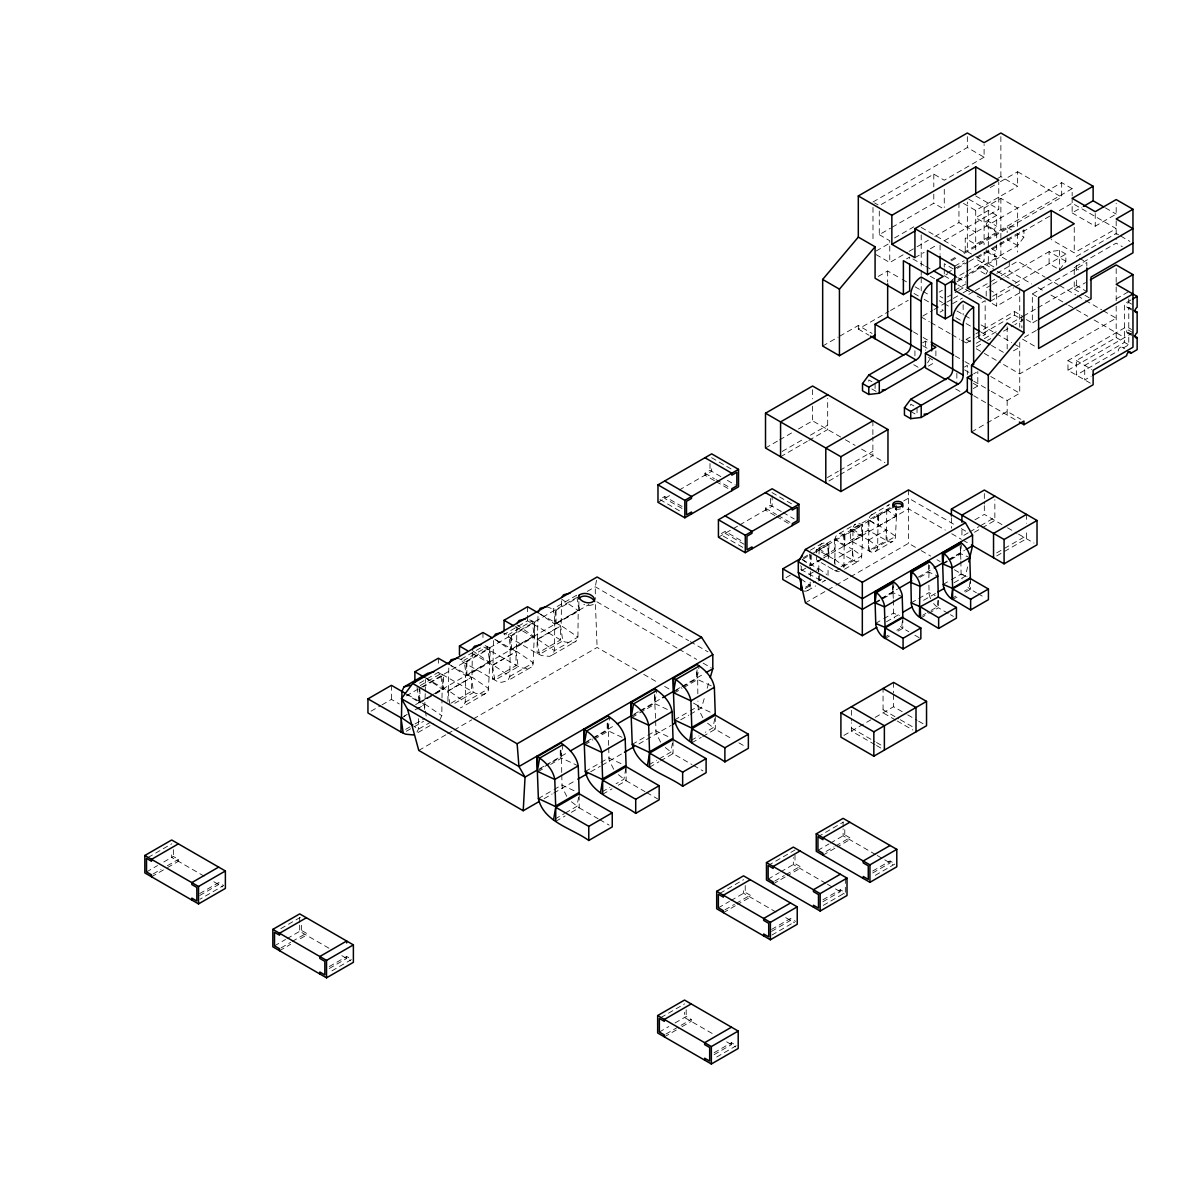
<?xml version="1.0" encoding="UTF-8"?>
<svg xmlns="http://www.w3.org/2000/svg" width="1197" height="1197" viewBox="0 0 1197 1197"><rect width="100%" height="100%" fill="white"/><g stroke="black" fill="none" stroke-linecap="round" stroke-linejoin="round"><path stroke-width="0.75" stroke-dasharray="5 3.75" d="M801.227 569.847L801.257 566.181M803.292 590.959A13.571 7.84 60 0 0 810.07 587.039L810.294 578.316M810.309 576.475L810.384 567.303M802.065 559.433L818.763 569.009L818.987 561.423M819.047 554.076L819.257 547.194A13.571 7.84 60 0 1 826.05 543.273L828.893 544.53L828.893 555.213L824.045 558.011M828.025 575.383L828.1 566.211M828.144 558.879L828.893 555.213M816.578 552.879L816.578 549.333L834.833 559.747L835.267 537.947A13.571 7.84 60 0 1 837.75 534.416M843.855 567.543L844.199 545.877L862.678 535.702L862.678 525.034L859.835 523.762A13.571 7.84 60 0 0 857.516 523.538M839.366 533.488L855.526 524.151A13.571 7.84 60 0 0 853.042 527.682L852.668 549.438L834.354 539.069L816.578 549.333M862.678 535.702L861.631 557.278A13.571 7.84 60 0 1 854.838 561.198L834.354 549.737L823.042 556.276M896.448 505.523L896.448 516.206L877.97 526.366L877.64 548.031A13.571 7.84 60 0 1 870.847 551.952L850.349 540.505L850.349 529.822L868.663 540.191L869.037 518.451A13.571 7.84 60 0 1 875.83 514.53L878.673 515.787L894.832 506.466M871.521 514.919L889.311 504.655A13.571 7.84 60 0 0 886.827 508.186L886.393 529.987L868.124 519.558L850.349 529.822M896.448 516.206L895.416 537.767A13.571 7.84 60 0 1 888.623 541.687L868.124 530.241L850.349 540.505M418.456 718.619L418.337 729.242L416.272 733.537L433.479 723.601M425.234 693.602L424.8 704.524L407.16 694.41M425.264 691.836L425.399 679.432M439.733 719.995L441.813 715.701L441.977 699.751M442.007 697.971L442.127 688.978L443.399 689.322L443.399 675.228L423.065 686.973M425.908 678.13L448.262 690.968L448.89 664.111L465.573 675.557L465.274 702.145L463.209 706.439L460.411 707.861M472.336 652.335L471.977 677.367L450.94 665.487M485.129 645.617L490.336 648.131L488.436 690.385L486.67 692.898L463.209 706.439M472.067 653.293L492.999 665.218L493.478 638.36L510.161 649.821L509.862 676.41L507.797 680.704L501.348 682.335L497.099 681.347L459.468 660.116M516.924 626.585L516.461 651.677L493.957 638.839M529.717 619.881L534.924 622.395L533.024 664.634L531.259 667.148L507.797 680.704M515.084 626.644L537.453 639.482L538.066 612.625L554.75 624.071L554.45 650.659L552.386 654.954L549.588 656.375L541.687 655.597L537.124 653.457L504.057 634.38L527.533 620.824L560.585 639.916L565.149 642.041L573.049 642.819L575.847 641.412L577.927 637.118L578.211 610.53L579.513 610.739L579.513 603.692M561.513 600.834L561.154 625.881L538.545 613.103M928.842 577.717L929.366 565.268M937.954 600.31L937.206 606.894L927.51 612.49M834.922 559.612L844.02 566.151M881.576 598.695L892.902 592.156L893.89 583.986M902.448 620.884L901.655 627.423L896.807 630.221M949.146 559.687L960.458 553.149L961.445 544.979M970.019 581.877L969.211 588.415L964.363 591.213M404.975 693.287L419.938 702.863L434.017 694.739M537.752 639.333L554.45 650.659L577.927 637.118L561.243 625.657L537.692 639.422M537.438 770.703L560.899 757.162L563.099 744.579M578.555 797.322L576.984 806.314L566.031 812.628M593.757 738.19L607.837 730.065L610.036 717.482M625.807 768.429L623.921 779.217L616.096 783.736M640.694 711.093L654.774 702.968L656.973 690.385M672.43 743.128L670.859 752.12L658.35 759.347M682.948 686.704L697.028 678.579L699.213 665.996M714.669 718.739L713.098 727.731L705.287 732.25M596.51 580.261L595.298 586.784L595.298 599.113M954.159 582.655L965.44 576.146L967.939 565.418M690.325 714.25L701.577 707.756L705.153 695.337M707.188 688.23L709.223 681.138M448.501 690.908L472.067 677.143L488.75 688.604L465.274 702.145L448.591 690.699M969.271 273.5L1017.645 245.565L1023.944 237.096L1023.944 229.839L1019.216 232.562M1065.869 261.305L1049.096 251.624L1049.096 263.729L1059.584 269.774L1065.869 261.305L1065.869 254.048L1059.584 250.412L1049.096 251.624L1003.939 277.689M919.909 577.328L928.797 572.136L937.894 576.116M872.987 201.994L967.341 147.53L984.099 157.211L984.099 144.508M984.099 157.211L944.268 180.208L933.795 174.149L879.286 205.63L874.558 202.906M879.286 211.076L879.286 234.672L890.508 228.193M892.109 227.265L933.795 203.206L944.268 209.251M894.578 237.949L913.805 226.846M997.655 178.443L1000.872 176.572L1017.645 186.253L1017.645 171.74L998.298 182.902M876.189 250.981L890.583 242.677M990.233 187.57L996.682 183.844M963.525 203.43L975.72 210.463L1017.645 186.253M876.039 254.587L889.76 262.517L907.461 252.298M909.077 251.37L915.51 247.659M917.111 246.732L928.378 240.223M934.812 236.512L958.947 222.567L975.72 232.263M968.852 199.241L984.099 208.054L1000.872 198.358L1017.645 208.054L1017.645 226.413M996.682 215.31L988.303 210.463L975.72 217.734L984.099 222.567L996.682 215.31L996.682 226.203A2.963 1.706 -60 0 0 994.587 229.839A2.963 1.706 -60 0 0 996.682 231.051L996.682 237.904M906.533 258.881L909.675 257.071L909.675 260.632M878.239 276.432L887.665 270.986L900.548 278.422M914.927 257.669L924.189 252.328M930.368 248.752L936.937 244.966M944.268 240.732L998.777 209.251L998.777 182.019M921.211 227.415L965.231 252.836L965.231 238.308L1061.679 182.632L1072.153 188.677L1072.153 195.949M1072.153 188.677L975.72 244.353L965.231 238.308M950.717 260.003L957.181 256.278M963.63 252.552L1007.171 227.415L1017.645 226.203M951.406 260.826L957.78 257.146M964.154 253.465L1061.679 197.161L1061.679 182.632M954.757 266.153L964.183 260.707M947.036 273.021L953.411 269.34M955.011 268.427L964.573 262.906M822.668 346.038L838.169 337.09M839.725 336.192L858.309 325.464L872.044 333.379M944.268 268.906L944.268 275.834L947.5 273.963M957.181 268.382L968.463 261.859M969.271 261.395L1017.645 233.46L1023.944 237.096M1049.649 216.193L975.72 258.881L995.066 270.058M1059.3 210.627L1072.153 203.206L1116.188 228.627L1074.248 252.836L1051.19 239.52M858.309 325.464L858.309 329.085L888.892 311.444M890.493 310.517L908.194 300.297M952.243 279.709L964.991 272.347M966.578 271.42L984.099 261.305L984.099 252.088M1072.153 197.759L1072.153 212.886L1081.834 207.305M957.974 280.023L967.655 274.427M939.106 292.128L942.338 290.258M956.852 281.879L1000.872 256.457L1006.468 259.689M954.757 290.347L965.755 284.003M947.5 296.961L957.51 291.185M958.782 290.452L965.59 286.517M922.812 316.053L932.463 310.487M934.064 309.559L945.316 303.065M946.932 302.138L951.75 299.355M953.351 298.427L961.4 293.789M963.001 292.861L967.819 290.078M996.757 273.365L1017.645 261.305L1045.116 277.165M952.662 303.664L962.358 298.068M968.837 294.327L973.685 291.529M975.301 290.602L999.555 276.597M1001.171 275.654L1009.266 270.986L1031.679 283.928M940.079 312.148L943.221 310.322L940.348 308.661M991.041 285.14L986.208 287.938L986.208 296.587M992.657 284.213L1002.323 278.617M1072.153 212.886L1095.225 226.203L1116.188 214.098L1116.188 203.206M982.004 302.452L985.161 300.642L985.161 334.532L982.004 336.357M992.657 296.317L1013.62 284.213M1015.236 283.285L1065.869 254.048M990.398 301.255L1013.56 287.864M1015.116 286.981L1019.739 284.302L996.682 270.986M922.603 342.806L925.401 341.19L929.889 343.793M1076.357 256.457L1116.188 233.46L1119.24 235.225M682.066 506.511L664.694 496.486L659.652 499.388L681.766 512.151M714.444 480.64L704.958 475.179L704.958 473.234L710.001 470.331L721.148 476.765M992.193 303.499L996.682 306.088L1020.876 292.128M657.976 502.306L669.527 495.633M679.193 490.052L711.676 471.304L711.676 466.067M1074.248 274.622L1074.248 267.35L1116.188 243.156L1122.277 246.672M765.511 448.022L778.065 440.765M779.636 439.868L792.19 432.611M798.474 428.99L812.598 420.835L843.825 438.85M1037.141 320.257L1032.323 323.04L1032.323 293.983L1086.831 262.517L1086.831 266.153M961.46 340.217L966.278 343.015L966.278 339.379L974.328 334.741M975.929 333.813L1014.502 311.534L1022.896 316.382L1011.645 322.876M966.278 343.015L974.328 338.362M975.929 337.434L1014.502 315.17L1022.896 320.018L1014.861 324.656M928.393 366.087L935.889 361.763M782.15 451.464L804.13 438.775M810.414 435.154L827.681 425.174M976.273 343.285L982.707 339.574M984.308 338.646L997.176 331.225M1023.45 316.053L1036.273 308.646M1037.874 307.734L1076.357 285.514L1086.831 291.559M780.579 456.73L807.272 441.319M808.843 440.406L827.681 429.528L827.681 398.317M1074.248 281.879L1074.248 289.15L1085.544 282.627M976.273 346.921L981.106 344.138M987.525 340.427L990.742 338.571M1003.61 331.15L1013.246 325.584M964.543 367.015L967.341 365.399L967.341 374.481M371.07 711.153L380.466 705.736M382.023 704.838L391.419 699.407L399.289 703.956M419.578 683.158L438.356 672.31L475.972 693.542L483.872 694.305L486.67 692.898M461.04 659.218L482.945 646.575L520.56 667.791L528.461 668.569L531.259 667.148M420.222 685.567L440.556 673.821L442.755 688.948L442.755 674.854L438.192 672.714M576.67 595.238L553.209 608.794L555.393 623.906L579.513 610.739M1036.318 330.417L1021.849 338.766L1037.096 347.579M406.292 695.906L576.026 597.902M587.263 591.423L595.298 586.784L688.649 640.679M457.404 658.17L466.875 661.687L490.336 648.131M501.992 632.435L511.463 635.936L534.924 622.395M546.58 606.684L556.051 610.201L579.513 596.645M973.625 373.868L976.423 372.267M1013.455 350.871L1019.739 347.25L1013.305 343.524M148.084 857.471L171.769 843.795M1116.188 298.831L1128.771 291.559M418.636 702.654L434.272 693.632M435.843 692.719L442.187 688.888M489.124 661.791L465.573 675.557L466.875 675.766L490.336 662.225M533.712 636.041L510.161 649.821L511.463 650.031L534.924 636.475M578.301 610.305L554.75 624.071L555.393 609.812M415.613 704.614L433.359 694.365M434.93 693.467L588.879 604.59M435.588 693.841L443.399 689.322M404.137 716.15L407.264 714.34M415.09 709.821L424.471 704.405L425.204 709.447M447.947 701.427L447.947 690.864L471.409 677.307L473.608 692.435L454.83 703.267M492.536 665.113L515.997 651.572L518.196 666.684L494.72 680.24L492.536 665.113L492.536 679.208L515.997 665.652L515.997 651.572M537.124 639.378L560.585 625.822L562.785 640.934L539.323 654.49L537.124 639.378L537.124 653.457L560.585 639.916L560.585 625.822M401.564 718.005L406.352 715.088M417.214 708.983L425.13 704.24L441.813 715.701M493.089 665.173L516.655 651.392L533.338 662.854L509.862 676.41L493.179 664.948M721.372 533.563L725.143 531.393L744.1 542.331M774.893 515.548L765.407 510.072L765.407 508.141L770.449 505.224L781.596 511.673M973.326 388.576L977.814 385.973L977.814 371.459M718.424 537.199L731.591 529.598M733.192 528.67L738.025 525.887M739.641 524.959L772.125 506.196L772.125 495.738M1130.866 300.043L1124.567 303.664L1124.567 342.402L1084.736 365.399L1084.736 379.928L1091.185 376.202M827.366 477.573L838.349 471.229M839.92 470.316L872.882 451.284M146.408 872L157.555 865.566M163.78 861.975L173.356 856.453L178.383 859.356L178.383 861.286L165.755 868.588M828.937 481.014L838.349 475.583M839.92 474.67L872.882 455.638L872.882 436.95M153.126 873.945L161.011 869.381M167.341 865.745L178.383 859.356M405.693 729.332L413.519 724.828M415.09 723.916L424.471 718.499M451.074 703.148L471.409 691.402L471.409 677.307M151.54 876.788L164.169 869.501M406.337 731.262L412.591 727.656M414.147 726.759L423.543 721.327M430.86 722.015L418.337 729.242L413.788 726.115M552.386 654.954L575.847 641.412M1090.332 383.16L1067.963 370.247L1067.963 360.566L1124.567 327.873L1132.961 332.721M991.236 391.299L1007.171 400.501L1019.739 393.244L1019.739 340.277M1128.771 298.831L1128.771 302.452A2.963 1.706 -60 0 0 1126.661 306.088A2.963 1.706 -60 0 0 1128.771 307.3L1128.771 327.873A2.963 1.706 -60 0 0 1126.661 331.509A2.963 1.706 -60 0 0 1128.771 332.721L1128.771 344.826L1122.472 348.462A2.963 1.706 -60 0 0 1120.377 347.25A2.963 1.706 -60 0 0 1118.282 350.871L1076.357 375.08L1076.357 360.566L1116.188 337.554L1130.163 345.634M1067.963 370.247L1131.554 333.529M418.77 750.429L446.092 734.659M447.693 733.731L452.511 730.948M454.127 730.02L471.798 719.816M473.399 718.888L597.123 647.457L637.298 670.649M971.53 431.967L985.475 423.918M987.016 423.02L1007.171 411.394L1020.891 419.324M199.704 893.546L218.662 882.608L223.689 885.511L200.004 899.186M199.704 895.491L218.662 884.538L218.662 882.608M810.429 550.186L821.741 543.647M807.78 555.109L801.317 558.849L810.399 565.478L822.429 558.939M815.86 550.44L827.336 543.812L828.533 555.004L828.533 544.321M890.044 507.618L868.872 519.842L877.955 526.471M803.097 559.014L809.471 555.333M812.374 553.657L891.002 508.261M903.765 500.9L908.538 498.132L954.937 524.929M815.965 551.997L828.893 544.53M839.74 533.802A13.571 7.84 60 0 1 842.045 534.027L844.887 535.298L862.678 525.034M786.025 577.642L792.489 573.902M801.496 570.61L807.87 566.929M809.471 566.016L822.219 558.64M823.686 557.802L908.538 508.815L945.346 530.062M808.888 574.56L818.823 568.994M834.578 563.278L834.578 559.717L852.713 549.258L861.795 555.887L842.239 567.169M868.364 540.221L886.498 529.747L895.58 536.376L869.561 551.398L868.364 540.221L868.364 550.889L886.139 540.625L886.139 529.957L887.336 541.134M805.656 587.099L815.352 581.503M841.042 566.66L852.354 560.136L852.354 549.453L853.551 560.645M805.222 588.55L811.701 584.809M818.329 580.979L821.561 579.124M835.775 570.909L840.623 568.111M807.586 590.57L815.666 585.902M822.13 582.176L825.361 580.306A13.571 7.84 60 0 1 821.067 580.695L800.569 569.233L800.569 565.687M844.603 569.203L859.147 560.809M875.142 551.563L892.932 541.298M805.416 602.839L826.364 590.749M827.98 589.807L834.429 586.096M836.03 585.153L848.927 577.717M850.543 576.789L908.538 543.303L919.595 549.692M539.623 768.698L544.605 765.811M546.086 764.958L567.139 752.808M586.56 741.601L591.542 738.714M593.024 737.861L615.692 724.784M633.782 714.325L638.48 711.617M639.961 710.764L660.998 698.614M675.572 690.205L680.719 687.228M682.051 686.465L704.704 673.387M584.375 743.606L592.201 739.103M631.313 716.509L639.138 711.991M673.552 692.12L681.377 687.602M538.096 771.631L544.351 768.01M550.605 764.404L561.558 758.075L578.241 765.885M585.034 744.534L592.844 740.015M594.415 739.118L608.495 730.978L625.178 738.788M631.971 717.437L638.225 713.816M639.782 712.918L655.432 703.881L672.115 711.691M674.21 693.048L682.036 688.529M683.592 687.617L697.671 679.492L714.355 687.302M974.912 519.827L984.323 514.396L1005.929 526.875M280.831 928.648L301.36 916.797M968.193 532.83L961.924 536.451L961.924 527.578M969.765 531.932L979.176 526.485M980.747 525.588L994.857 517.433M974.478 532.246L994.857 520.486L994.857 499.688M274.412 945.914L285.574 939.465M287.056 938.613L301.36 930.353L306.402 933.256L306.402 935.201L298.502 939.765M881.231 598.485L897.466 589.119M918.234 577.119L932.613 568.814M948.578 559.598L964.558 550.381M875.112 602.42L879.96 599.622M942.682 563.413L947.53 560.615M875.471 603.034L893.246 592.769L902.343 596.645M943.027 564.041L960.817 553.777L969.899 557.637M538.381 798.549L552.46 790.424M554.031 789.511L561.842 785.008L575.188 791.247M585.318 771.452L599.398 763.327M600.969 762.414L608.779 757.896L623.802 764.928M632.255 744.354L646.335 736.23M647.891 735.317L655.717 730.798L669.063 737.053M674.495 719.966L688.574 711.841M690.145 710.928L697.971 706.41L712.978 713.442M281.13 947.844L290.602 942.383M292.188 941.47L306.402 933.256M279.544 950.702L290.602 944.313M544.111 798.668L552.146 794.03M553.747 793.102L576.236 780.115M590.705 771.766L600.34 766.2M601.956 765.272L622.844 753.212M638.914 743.936L671.053 725.382M680.689 719.816L688.724 715.178M996.682 552.894L1002.951 549.273M1004.522 548.376L1026.487 535.687M875.635 623.398L882.099 619.672M883.715 618.729L893.411 613.133L899.471 615.707M911.186 602.869L928.962 592.605L935.201 595.552M943.191 584.39L949.655 580.665M951.271 579.722L960.967 574.126L967.026 576.7M996.682 555.932L1002.951 552.311M1004.522 551.413L1026.487 538.74L1026.487 530.361M886.483 621.722L900.982 613.358M923.545 600.34L936.428 592.889M555.079 818.957L564.475 813.541M602.016 791.86L609.842 787.342M648.954 764.763L656.779 760.245M691.208 740.374L699.018 735.856M555.722 821.366L565.104 815.95M571.358 812.344L579.183 807.825L598.081 818.733M602.66 794.269L612.041 788.853M618.295 785.232L626.121 780.728L645.018 791.621M649.582 767.172L658.978 761.756M660.535 760.843L673.058 753.616L691.941 764.524M691.836 742.783L701.218 737.367M702.789 736.454L715.297 729.227L732.624 739.237M883.88 637.687L890.344 633.946M922.663 615.288L925.894 613.418M951.435 598.68L957.899 594.939M885.077 638.555L891.541 634.829M898.004 631.088L902.852 628.29L908.852 631.762M920.628 618.026L927.091 614.3M928.707 613.358L938.403 607.762L948.907 613.822M952.632 599.547L959.096 595.822M965.56 592.081L970.408 589.283L976.408 592.754M329.295 966.548L346.666 956.508L351.709 959.41L329.594 972.188M329.295 968.478L346.666 958.453L346.666 956.508M843.915 735.407L873.571 718.29M875.157 717.377L893.605 706.724L906.144 713.966M719.951 893.336L743.636 879.66M768.145 865.506L795.003 850.005M817.94 836.763L843.197 822.174M718.275 907.865L729.422 901.431M730.903 900.578L745.222 892.319L750.25 895.221L750.25 897.152L737.621 904.453M768.055 879.137L779.202 872.688M780.683 871.835L795.003 863.576L800.03 866.478L800.03 868.423L787.402 875.71M817.835 850.394L828.982 843.945M830.464 843.092L844.783 834.833L849.81 837.735L849.81 839.681L837.182 846.967M724.978 909.81L734.464 904.333M736.035 903.421L750.25 895.221M774.758 881.067L784.244 875.591M785.816 874.678L800.03 866.478M826.125 851.411L834.025 846.863M835.596 845.95L849.81 837.735M723.407 912.653L736.035 905.366M773.187 883.91L785.816 876.623M822.967 855.182L835.596 847.88M771.571 929.411L790.529 918.473L795.556 921.376M822.938 899.755L840.309 889.73L845.336 892.633L845.336 879.077M872.718 871.012L890.089 860.987L895.117 863.89L873.017 876.653M771.571 931.356L790.529 920.403L790.529 918.473M822.938 901.7L840.309 891.66L840.309 889.73M872.718 872.957L890.089 862.932L890.089 860.987M771.87 935.052L793.985 922.288M823.237 905.396L845.336 892.633M660.909 1017.555L684.594 1003.879M659.233 1032.083L668.809 1026.562M675.033 1022.971L686.18 1016.522L691.208 1019.44L691.208 1021.37L678.579 1028.672M665.951 1034.028L691.208 1019.44M664.365 1036.871L676.993 1029.585M714.115 1052.717L731.487 1042.692L736.514 1045.594L714.414 1058.357M714.115 1054.647L731.487 1044.622L731.487 1042.692M593.248 604.575L590.016 605.413L583.867 604.395M834.578 570.4L837.062 571.463A13.571 7.84 60 0 0 839.381 571.687M1105.429 207.889L1116.188 214.098M1017.645 171.74L1061.679 197.161M1120.766 236.108L1129.908 241.39M975.72 195.949L998.777 209.251M1079.35 258.193L1086.831 262.517M1011.66 230.004L1007.171 227.415L1007.171 232.607M1074.248 267.35L1080.352 270.881M988.303 210.463L988.303 221.355L996.682 226.203M1128.771 302.452L1131.554 304.068M988.303 221.355A2.963 1.706 -60 0 0 986.208 224.991A2.963 1.706 -60 0 0 988.303 226.203L996.682 231.051M1128.771 307.3L1131.554 308.916M986.822 226.353L995.201 231.186M1127.275 307.449L1134.277 311.489M1017.645 245.565L1007.171 239.52L1007.171 234.328M1074.248 289.15L1083.405 294.432M1084.931 295.3L1091.021 298.831M1046.732 278.093L1058.028 284.617M1059.644 285.559L1075.804 294.881M1077.42 295.809L1083.883 299.549M1085.499 300.477L1101.644 309.799M1103.26 310.741L1116.188 318.193L1019.739 373.868L1002.039 363.649M996.682 265.345L996.682 256.457A2.963 1.706 -60 0 1 994.587 255.26A2.963 1.706 -60 0 1 996.682 251.624L988.303 246.777L988.303 226.203M1128.771 327.873L1131.554 329.489M986.268 249.739A2.963 1.706 -60 0 0 988.303 251.624L996.682 256.457M1128.771 332.721L1131.554 334.337M986.822 251.774L995.201 256.607M1127.275 332.871L1134.277 336.896M1038.083 287.639L1044.502 291.335M1050.906 295.031L1066.916 304.277M1068.517 305.205L1074.921 308.901M1076.522 309.828L1087.744 316.292M1094.148 319.988L1124.567 337.569M971.53 254.048L967.341 251.624L967.341 202.039M975.72 256.457L984.099 261.305M993.884 266.961L988.303 263.729L988.303 251.624M1032.323 293.983L1038.622 297.619M981.39 266.003L988.378 270.043M1121.858 347.1L1124.656 348.716M987.6 270.582L982.004 267.365A2.963 1.706 -60 0 0 979.909 266.153A2.963 1.706 -60 0 0 977.814 269.774L986.208 274.622M953.261 268.906L944.268 263.729L944.268 267.185M989.201 289.659L996.682 293.983L996.682 306.088M957.72 277.539L965.725 282.163M879.286 234.672L889.76 240.732L889.76 262.517M1026.338 319.584L1032.323 323.04M944.268 275.834L954.757 281.879M912.892 258.926L924.144 265.42M925.76 266.347L930.578 269.13M957.899 284.901L970.692 292.292M977.111 296.003L983.545 299.714M930.293 276.238L935.889 279.47M1076.357 360.566L1091.724 369.439M1067.963 360.566L1076.357 365.399M940.079 296.407L942.877 298.023M902.164 279.365L906.997 282.148M915.047 286.801L921.495 290.512M923.096 291.455L929.545 295.165M939.211 300.746L942.428 302.602M944.044 303.529L948.877 306.327M956.927 310.981L963.376 314.691M964.977 315.619L971.425 319.345M981.091 324.926L1011.689 342.596M913.999 293.46L918.323 295.958M924.204 299.34L928.692 301.943M955.939 317.669L960.263 320.168M966.129 323.549L970.632 326.153M980.837 332.033L985.161 334.532M991.445 345.424L1004.029 352.696M966.278 339.379L970.483 341.803M921.211 316.981L929.261 321.634M930.877 322.562L950.194 333.709M951.795 334.636L959.844 339.29M976.288 348.776L982.722 352.502M984.323 353.429L1000.423 362.721M913.446 331.868L921.495 336.507M923.096 337.449L929.545 341.16M955.311 356.048L963.376 360.686M964.977 361.629L969.809 364.412M990.757 376.501L1019.739 393.244M922.707 345.694L927.196 348.282M964.632 369.903L969.136 372.491M973.715 381.185L989.635 390.387M928.393 357.454L932.897 360.043M973.326 383.384L977.814 385.973M858.309 329.085L868.992 335.25M973.715 395.713L986.448 403.075M988.049 403.988L1017.839 421.194M913.73 364.711L918.219 367.299M955.655 388.92L961.64 392.377M871.94 381.738L868.798 379.928L868.798 383.728M913.88 405.948L910.722 404.137L910.722 407.938M871.79 388.92L876.279 391.509M910.722 411.394L918.219 415.718M1007.515 527.787L1017.001 533.264M1018.572 534.176L1034.013 543.079M845.441 439.793L855.122 445.389M861.586 449.114L884.942 462.596M961.341 528.625L966.144 531.393M951.75 533.757L961.341 539.293M962.942 540.221L969.824 544.051M960.847 559.328L960.099 544.051M921.181 550.605L930.668 556.081M936.982 559.717L940.154 561.543M954.368 569.757L965.44 576.146M977.919 593.622L985.415 597.946M711.572 457.673L732.115 469.538M772.02 492.58L792.564 504.431M727.372 480.356L735.362 484.98M783.077 512.525L794.239 518.959M950.418 614.689L953.411 616.425M704.958 473.234L714.444 478.71M716.015 479.623L730.23 487.822M765.407 508.141L776.464 514.515M778.05 515.428L790.678 522.73M716.015 481.553L728.659 488.855M776.464 516.461L789.107 523.747M893.291 598.32L892.543 583.059M833.082 569.533L816.578 560.001L816.578 554.66M914.852 635.218L919.356 637.821M682.066 508.456L664.694 498.431L664.694 496.486M744.1 544.261L725.143 533.323L725.143 531.393M723.272 536.121L743.801 547.972M907.715 714.878L917.126 720.31M918.698 721.222L923.396 723.931M883.057 709.776L898.752 718.828M900.309 719.726L914.433 727.881M895.61 720.055L883.057 712.813L883.057 688.47M897.181 720.968L912.862 730.02M851.441 728.03L874.977 741.601M876.533 742.514L882.817 746.135M874.977 744.654L851.441 731.068L851.441 722.704M876.533 745.551L884.374 750.085M690.265 641.607L707.966 651.841M596.899 601.807L677.382 648.265M678.998 649.193L696.699 659.427M703.133 663.138L711.183 667.791M697.836 693.856L697.671 679.492L696.37 678.205L696.37 671.158M643.732 674.36L658.185 682.709M664.619 686.42L671.038 690.13M693.542 703.118L701.577 707.756M738.908 742.873L745.207 746.509M655.582 718.245L654.131 690.25M875.591 854.553L843.107 835.805L843.107 828.833M877.206 855.481L892.767 864.473M693.527 765.437L702.968 770.898M608.645 745.342L608.495 730.978L607.193 729.691L607.193 722.644M825.81 883.296L793.327 864.548L793.327 857.561M827.411 884.224L833.86 887.95M835.476 888.877L844.334 893.994M646.589 792.534L657.602 798.893M561.707 772.439L561.558 758.075L560.256 756.788L560.256 749.741M776.03 912.039L743.546 893.276L743.546 888.054M785.696 917.62L794.554 922.737M599.652 819.631L609.093 825.092M712.155 1033.46L684.504 1017.495L684.504 1012.273M726.654 1041.839L735.512 1046.941M204.163 876.174L171.68 857.411L171.68 852.189M213.829 881.755L222.687 886.872M328.951 948.219L299.684 931.326L299.684 924.353M341.833 955.655L350.691 960.772M561.528 599.069L578.211 610.53M516.939 624.819L533.623 636.265M472.351 650.555L489.034 662.016M425.414 677.652L442.097 689.113M886.648 509.578L895.745 516.206M868.723 540.012L877.805 546.64M852.877 529.074L861.96 535.702M844.184 545.967L835.087 539.338L861.122 524.316L862.319 535.493L862.319 524.825M819.092 548.585L828.174 555.213M818.928 568.755L826.723 574.44M801.152 579.019L810.249 585.647M707.547 723.168L715.297 729.227L715.297 715.148M665.308 747.556L673.058 753.616L673.058 739.537M618.37 774.654L626.121 780.728L626.121 766.634M571.433 801.751L579.183 807.825L579.183 793.731M702.834 717.751L698.27 708.564L697.911 701.038M660.594 742.14L656.031 732.953L655.612 720.04M613.657 769.237L609.093 760.05L608.675 747.137M566.72 796.334L562.156 787.147L561.737 774.235M576.909 596.914L578.869 610.365L578.869 601.552M447.947 690.864L449.892 704.3M425.444 711.123L426.177 716.165M417.08 687.377L419.279 702.489L419.279 688.41M894.892 504.805L896.089 515.997L896.089 508.875M877.117 515.069L878.314 526.261L878.314 515.593M843.346 534.58L844.543 545.757L844.543 535.089M834.578 559.717L835.431 567.707M819.78 580.141L818.583 568.964L818.583 574.306M809.561 554.076L810.758 565.268L810.758 554.585M595.448 604.605L597.123 647.457M928.573 564.685L928.797 572.136M938.343 600.595L938.403 607.762L935.919 605.951A13.571 7.84 60 0 1 933.615 603.512M960.862 561.169L961.131 575.712A13.571 7.84 60 0 0 962.104 578.944M928.902 585.168L929.141 594.191A13.571 7.84 60 0 0 931.625 600.595M893.306 600.176L893.575 614.719A13.571 7.84 60 0 0 894.533 617.951M1116.188 220.757L1116.188 239.52M1116.188 268.607L1116.188 285.14M1116.188 286.981L1116.188 304.367M1116.188 306.208L1116.188 337.554M1095.225 213.5L1095.225 226.203M1076.357 265.539L1076.357 272.796M1076.357 280.068L1076.357 285.514M1074.248 227.415L1074.248 252.836M1059.584 250.412L1059.584 269.774M1026.487 514.396L1026.487 523.269M1021.849 316.981L1021.849 327.873M1019.739 288.028L1019.739 327.215M1017.645 233.46L1017.645 252.118M1014.502 311.534L1014.502 315.17M1009.266 261.305L1009.266 270.986M1007.171 326.736L1007.171 348.955M1007.171 400.501L1007.171 415.03M1000.872 136.638L1000.872 176.572M1000.872 198.358L1000.872 240.118M1000.872 241.944L1000.872 256.457M996.682 244.757L996.682 251.624M984.323 493.538L984.323 503.967M984.323 505.703L984.323 514.396M984.099 208.054L984.099 244.712M975.72 210.463L975.72 249.799M970.408 578.615L970.408 589.283L967.924 587.473A13.571 7.84 60 0 1 965.605 585.034M967.341 136.638L967.341 147.53M963.136 304.681L963.136 314.961M960.458 547.822L960.458 553.149M958.947 202.607L958.947 222.567M956.852 373.21L956.852 383.743M951.391 517.762L951.391 528.191M944.268 189.291L944.268 207.44M940.079 245.011L940.079 254.318M935.889 350.871L935.889 356.317M933.795 174.149L933.795 186.867M933.795 194.123L933.795 203.206M925.401 341.19L925.401 350.272M921.211 234.881L921.211 268.472M921.211 270.327L921.211 275.938M921.211 277.794L921.211 290.856M917.022 407.758L917.022 415.03M914.927 350.751L914.927 359.534M908.538 489.917L908.538 543.303M902.852 617.622L902.852 628.29L900.368 626.48A13.571 7.84 60 0 1 898.049 624.041M893.605 682.395L893.605 692.824M893.605 694.559L893.605 706.724M892.902 586.814L892.902 592.156M887.665 270.986L887.665 282.028M878.673 515.787L878.673 526.471M875.082 383.564L875.082 390.82M872.987 207.44L872.987 241.944M872.882 420.835L872.882 435.169M868.124 519.558L868.124 530.241M851.441 710.285L851.441 720.923M844.887 535.298L844.887 545.967M844.783 829.745L844.783 834.833M843.107 821.845L843.107 827.082M834.354 539.069L834.354 549.737M818.583 576.071L818.583 579.632M812.598 389.683L812.598 398.855M812.598 406.172L812.598 420.835M811.117 554.795L811.117 565.478M795.003 855.092L795.003 863.576M770.449 498.446L770.449 505.224M745.222 885.526L745.222 892.319M710.001 463.553L710.001 470.331M697.028 669.766L697.028 678.579M686.18 1009.744L686.18 1016.522M654.774 694.155L654.774 702.968M607.837 723.018L607.837 730.065M560.899 750.115L560.899 757.162M556.051 610.201L556.051 624.28M534.281 622.006L534.281 636.101L532.081 620.989L508.605 634.53L510.805 649.657L510.805 635.562M527.533 606.729L527.533 620.824M511.463 635.936L511.463 650.031M489.693 647.757L489.693 661.851L487.493 646.724L464.017 660.28L466.217 675.392L466.217 661.298M482.945 632.48L482.945 639.527M466.875 661.687L466.875 675.766M438.356 658.215L438.356 665.263M424.471 704.405L424.471 709.686M419.938 688.784L419.938 702.863M391.419 685.327L391.419 699.407M301.36 925.266L301.36 930.353M299.684 917.366L299.684 922.603M173.356 849.675L173.356 856.453M900.383 508.86A5.027 2.903 0 0 1 895.356 508.86M929.53 359.489A14.828 8.559 -60 0 1 927.585 362.841M986.268 273.948A2.963 1.706 -60 0 1 987.749 271.39"/><path stroke-width="1.5" d="M413.474 734.958L405.574 734.18L401.01 732.04L367.943 712.963L367.943 698.868L401.459 718.065L401.953 691.208L404.017 686.913L427.494 673.357L433.942 671.726M523.224 810.743L525.049 777.107L518.959 766.529L517.134 743.786L412.681 683.487L401.459 698.689L407.549 709.267L418.77 750.429L523.224 810.743L539.278 801.451M919.431 617.158L919.954 584.794A13.571 7.84 60 0 0 913.161 573.034L910.678 571.223L928.453 560.959L930.937 562.77A13.571 7.84 60 0 1 937.73 574.53L938.313 597.019L956.418 607.478L956.418 618.161L938.643 628.425L918.144 616.216A13.571 7.84 60 0 1 911.351 604.455L910.678 571.223M883.88 637.687L885.077 627.886L902.852 617.622L920.852 628.006L920.852 638.689L903.077 648.954L882.593 636.744A13.571 7.84 60 0 1 875.8 624.984L874.768 591.542L877.596 593.562A13.571 7.84 60 0 1 884.388 605.323L885.077 627.886L903.077 638.27L920.852 628.006M951.435 598.68L952.632 588.879L970.408 578.615L988.423 589.014L988.423 599.682L970.632 609.946L950.149 597.737A13.571 7.84 60 0 1 943.356 585.976L942.323 552.535L945.166 554.555A13.571 7.84 60 0 1 951.944 566.316L952.632 588.879L970.632 599.278L988.423 589.014M448.89 664.111L450.955 659.801L457.404 658.17M538.066 612.625L540.131 608.315L546.58 606.684M553.523 819.855L555.722 807.272L579.183 793.731L612.251 812.808L612.251 826.903L588.774 840.459C571.942 828.264 543.543 822.085 538.381 798.549L536.78 756.235C545.234 761.367 553.029 769.417 554.78 779.442L555.722 807.272L588.774 826.364L612.251 812.808M600.46 792.758L602.66 780.175L626.121 766.634L659.173 785.711L659.173 799.805L635.712 813.362C618.879 801.152 590.48 794.988 585.318 771.452L583.717 729.138C592.171 734.27 599.966 742.305 601.717 752.344L602.66 780.175L635.712 799.267L659.173 785.711M647.397 765.661L649.582 753.078L673.058 739.537L706.11 758.614L706.11 772.708L682.649 786.264C665.816 774.055 637.417 767.89 632.255 744.354L630.654 702.041C639.108 707.173 646.904 715.207 648.654 725.247L649.582 753.078L682.649 772.17L706.11 758.614M689.637 741.272L691.836 728.689L715.297 715.148L748.364 734.225L748.364 748.32L724.888 761.876C708.055 749.666 679.657 743.502 674.495 719.966L672.909 677.652C681.347 682.784 689.143 690.819 690.893 700.858L691.836 728.689L724.888 747.781L748.364 734.225M968.777 561.842L972.548 545.757L972.548 535.089L965.44 522.775L908.538 489.917L805.416 549.453L798.309 561.782L798.309 572.45L805.416 602.839L862.319 635.682L876.817 627.303M710.24 677.592L712.799 668.719L712.799 654.624L701.577 637.298L597.123 576.999L412.681 683.487M578.72 598.889C582.236 593.622 592.051 596.45 594.655 601.552M472.665 648.774L474.416 646.26L480.88 644.629M493.777 636.58L495.543 634.066L501.992 632.435M517.254 623.024L519.019 620.51L525.468 618.879M561.842 597.288L563.607 594.774L570.056 593.143M925.401 365.594L925.221 365.788A14.828 8.559 -60 0 1 921.211 369.035L879.286 393.244L868.798 394.456L862.513 390.82L862.513 383.564L868.798 375.08L905.486 353.908A6.554 3.786 -60 0 0 910.722 344.826L910.722 295.195A14.828 8.559 -60 0 1 921.211 277.046L931.7 283.091L931.7 350.871M967.341 389.788L967.146 389.998A14.828 8.559 -60 0 1 963.136 393.244L921.211 417.454L910.722 418.666L904.438 415.03L904.438 407.758L910.722 399.289L947.411 378.117A6.554 3.786 -60 0 0 952.662 369.035L952.662 319.404A14.828 8.559 -60 0 1 963.136 301.255L973.625 307.3L973.625 364.681M875.082 335.145L839.441 355.718L822.668 346.038L822.668 279.455L858.309 237.096L858.309 195.949L967.341 133.002L984.099 142.682L1000.872 133.002L1093.13 186.253L1093.13 200.782L1103.888 206.991M839.441 355.718L839.441 289.15L875.082 246.777L858.309 237.096M971.53 365.399L1007.171 323.04L1023.944 332.721L988.303 375.08L988.303 441.663L971.53 431.967L971.53 365.399L988.303 375.08M891.855 215.31L975.72 166.892L998.777 180.208L914.927 228.627L914.927 257.669L891.855 244.353L891.855 215.31L858.309 195.949M891.855 244.353L915.032 230.976M909.675 264.208L909.675 290.961L903.391 294.597L903.391 260.707L927.495 274.622L940.079 267.35L956.119 276.612M967.341 258.881L1051.19 210.463L1074.248 223.779L990.398 272.198L990.398 301.255L967.341 287.938L967.341 258.881L914.927 228.627M1093.13 186.253L1072.153 198.358L1095.225 211.674L1116.188 199.57L1132.961 209.251L1132.961 252.836L1091.021 277.046L1091.021 298.831L1037.934 329.489M956.328 284.003L951.615 281.28L951.615 315.17L945.316 318.806L936.937 313.958L936.937 280.068L943.221 276.432L933.795 270.986M875.082 338.766L875.082 324.252L887.665 316.981L911.83 330.941M936.937 280.068L945.316 284.901L951.615 281.28M1083.45 206.378L1093.13 200.782M967.341 287.938L990.503 274.562M765.511 413.219L812.598 386.033L887.965 429.528L887.965 464.331L840.863 491.533L765.511 448.022L765.511 413.219L840.863 456.73L887.965 429.528M1132.961 209.251L1116.188 218.946L1132.961 228.627L1023.944 291.559L990.398 272.198M657.976 484.86L711.676 453.858L738.519 469.359L738.519 486.805L684.834 517.792L657.976 502.306L657.976 484.86L684.834 500.361L738.519 469.359M827.681 394.726L780.579 421.913L780.579 456.73M945.839 379.629L925.401 367.823L925.401 353.295L935.889 347.25L931.401 344.646M862.513 383.564L868.798 387.185L915.974 359.953A6.554 3.786 -60 0 0 921.211 350.871L921.211 301.255A14.828 8.559 -60 0 1 931.7 283.091M1132.961 243.156L1038.622 297.619L1038.622 348.462L1132.961 293.983M1090.377 279.829L1116.188 264.941L1132.961 274.622L1132.961 347.25L1093.13 370.247L1093.13 384.761L1023.944 424.711L1019.365 422.062M367.943 698.868L391.419 685.327L402.431 691.686M414.88 682.335L414.88 671.771L438.356 658.215L447.798 663.677M459.468 654.834L459.468 646.021L482.945 632.48L492.386 637.926M504.057 630.849L504.057 620.285L527.533 606.729L536.974 612.191M1038.742 319.33L1086.831 291.559L1086.831 267.963M872.882 420.835L825.795 448.022L825.795 482.825M1132.961 274.622L1116.188 284.302L1137.15 296.407L1137.15 307.3A2.963 1.706 -60 0 0 1135.055 310.936A2.963 1.706 -60 0 0 1137.15 312.148L1137.15 332.721A2.963 1.706 -60 0 0 1135.055 336.357A2.963 1.706 -60 0 0 1137.15 337.554L1137.15 349.659L1130.866 353.295L1128.068 351.679M718.424 519.767L772.125 488.765L798.968 504.266L798.968 521.697L745.282 552.7L718.424 537.199L718.424 519.767L745.282 535.268L798.968 504.266M972.114 394.786L967.341 392.032L967.341 377.504L972.054 374.781M904.438 407.758L910.722 411.394L957.899 384.162A6.554 3.786 -60 0 0 963.136 375.08L963.136 325.449A14.828 8.559 -60 0 1 973.625 307.3M144.837 855.481L171.68 839.98L225.38 870.982L225.38 888.413L198.522 903.915L144.837 872.912L144.837 855.481L198.522 886.483L225.38 870.982M178.383 843.855L151.54 859.356L151.54 861.286L146.513 858.384L146.513 871.955L151.54 874.857L151.54 876.788M1132.437 299.13L1137.15 296.407M218.662 867.107L191.819 882.608L191.819 884.538L196.847 887.456L196.847 901.012L191.819 898.109L191.819 900.039M1092.801 375.274L1126.661 355.718A2.963 1.706 -60 0 1 1128.771 352.083A2.963 1.706 -60 0 1 1130.866 353.295M988.303 441.663L1023.944 421.075L1023.944 424.711M782.793 568.829L800.793 579.228L801.99 590.405L782.793 579.513L782.793 568.829L800.569 558.565M517.134 743.786L701.577 637.298M951.391 516.027L951.391 509.069L984.323 490.052L1037.021 520.486L1037.021 544.815L1004.088 563.832L971.41 544.964M712.799 654.624L518.959 766.529L401.459 698.689M579.183 793.731L578.241 765.885C576.565 756.1 569.039 748.23 560.899 743.068L537.438 756.624L537.438 770.703L539.638 758.12L563.099 744.579M626.121 766.634L625.178 738.788C623.502 729.003 615.976 721.133 607.837 715.971L584.375 729.527L584.375 743.606L586.575 731.023L610.036 717.482M673.058 739.537L672.115 711.691C670.44 701.906 662.914 694.036 654.774 688.874L631.313 702.415L631.313 716.509L633.512 703.926L656.973 690.385M715.297 715.148L714.355 687.302C712.679 677.517 705.153 669.647 697.028 664.485L673.552 678.026L673.552 692.12L675.751 679.537L699.213 665.996M994.857 496.142L961.924 515.159L961.924 522.251M536.376 770.569L525.049 777.107L407.549 709.267M570.37 750.938L584.929 742.529M617.308 723.841L631.866 715.432M662.629 697.686L673.956 691.133M706.32 672.445L712.799 668.719M805.416 549.453L862.319 582.311L965.44 522.775M272.841 929.381L299.684 913.88L353.384 944.882L353.384 962.328L326.527 977.829L272.841 946.827L272.841 929.381L326.527 960.383L353.384 944.882M306.402 917.755L279.544 933.256L279.544 935.201L274.517 932.298L274.517 945.854L279.544 948.757L279.544 950.702M972.548 535.089L862.319 598.724L798.309 561.782M902.852 617.622L902.164 595.059A13.571 7.84 60 0 0 895.386 583.298L892.902 581.488L875.112 591.752L875.112 602.42L876.309 592.62L894.084 582.355M970.408 578.615L969.735 556.051A13.571 7.84 60 0 0 962.942 544.291L960.458 542.48L942.682 552.745L942.682 563.413L943.879 553.613L961.655 543.348M929.65 561.827L911.875 572.091L911.037 582.505L920.119 586.38L937.894 576.116M578.241 765.885L554.78 779.442L538.096 771.631M625.178 738.788L601.717 752.344L585.034 744.534M672.115 711.691L648.654 725.247L631.971 717.437M714.355 687.302L690.893 700.858L674.21 693.048M1026.487 514.396L993.54 533.413L993.54 557.757M875.097 602.031L862.319 609.408L798.309 572.45M899.052 588.191L911.845 580.814M934.199 567.902L942.189 563.293M966.159 549.453L972.548 545.757M577.852 779.187L587.488 773.621M624.445 752.285L634.096 746.719M672.654 724.454L675.871 722.599M902.343 596.645L884.553 606.909L875.471 603.034M969.899 557.637L952.124 567.902L943.027 564.041M951.391 509.069L1004.088 539.488L1037.021 520.486M578.525 792.803L555.064 806.359L538.381 798.549M625.462 765.706L602.001 779.262L585.318 771.452M672.4 738.609L648.939 752.165L632.255 744.354M714.654 714.22L691.178 727.776L674.495 719.966M902.598 612.43L912.264 606.849M938.044 591.961L944.493 588.236M902.493 616.994L884.718 627.258L875.635 623.398M970.049 578.001L952.273 588.266L943.191 584.39M938.643 628.425L938.643 617.742L956.418 607.478M840.907 712.813L893.605 682.395L926.538 701.397L926.538 725.741L873.84 756.175L840.907 737.157L840.907 712.813L873.84 731.831L926.538 701.397M716.689 891.346L743.546 875.845L797.232 906.847L797.232 924.279L770.389 939.78L716.689 908.777L716.689 891.346L770.389 922.348L797.232 906.847M766.469 862.603L793.327 847.102L847.012 878.104L847.012 895.536L820.169 911.037L766.469 880.034L766.469 862.603L820.169 893.605L847.012 878.104M816.249 833.86L843.107 818.359L896.792 849.361L896.792 866.808L869.95 882.309L816.249 851.306L816.249 833.86L869.95 864.862L896.792 849.361M750.25 879.72L723.407 895.221L723.407 897.152L718.365 894.249L718.365 907.82L723.407 910.722L723.407 912.653M800.03 850.977L773.187 866.478L773.187 868.423L768.145 865.506L768.145 879.077L773.187 881.98L773.187 883.91M849.81 822.234L822.967 837.735L822.967 839.681L817.94 836.763L817.94 850.334L822.967 853.237L822.967 855.182M790.529 902.972L763.671 918.473L763.671 920.403L768.713 923.321L768.713 936.877L763.671 933.974L763.671 935.904M840.309 874.229L813.451 889.73L813.451 891.66L818.494 894.578L818.494 908.134L813.451 905.231L813.451 907.161M890.089 845.486L863.232 860.987L863.232 862.932L868.274 865.835L868.274 879.391L863.232 876.488L863.232 878.433M657.662 1015.565L684.504 1000.064L738.205 1031.066L738.205 1048.497L711.347 1063.998L657.662 1032.996L657.662 1015.565L711.347 1046.567L738.205 1031.066M691.208 1003.939L664.365 1019.44L664.365 1021.37L659.338 1018.467L659.338 1032.023L664.365 1034.941L664.365 1036.871M731.487 1027.191L704.644 1042.692L704.644 1044.622L709.671 1047.525L709.671 1061.096L704.644 1058.178L704.644 1060.123M938.313 597.019L920.269 606.729L911.186 602.869M404.017 686.913L410.466 685.268M882.069 390.013L885.571 389.609M924.009 414.222L927.495 413.818M1134.352 310.532L1137.15 312.148M1134.352 335.953L1137.15 337.554M931.7 303.664L937.46 307.001M973.625 327.873L979.385 331.21M910.722 295.195L921.211 301.255M952.662 319.404L963.136 325.449M903.391 294.597L875.082 278.258L875.082 246.777M989.874 344.527L978.862 338.167L978.862 304.277L954.757 290.347L954.757 266.153L927.495 250.412L927.495 274.622M822.668 279.455L839.441 289.15M931.161 342.088L953.71 355.105M875.082 324.252L921.211 350.871M925.401 353.295L963.136 375.08M967.341 377.504L972.114 380.257M905.486 353.908L915.974 359.953M947.411 378.117L957.899 384.162M870.518 336.133L903.765 355.329M868.798 375.08L879.286 381.14L879.286 393.244M910.722 399.289L921.211 405.349L921.211 417.454M704.958 457.733L731.816 473.234L731.816 475.179L736.843 472.261L736.843 485.832L731.816 488.735L731.816 490.68M765.407 492.64L792.264 508.141L792.264 510.072L797.292 507.169L797.292 520.725L792.264 523.643L792.264 525.573M664.694 480.985L691.537 496.486L691.537 498.431L686.509 501.334L686.509 514.89L691.537 511.987L691.537 513.932M725.143 515.892L751.985 531.393L751.985 533.323L746.958 536.226L746.958 549.797L751.985 546.879L751.985 548.825M883.057 688.47L916.004 707.487L916.004 731.831M851.441 706.724L884.374 725.741L884.374 750.085M504.057 620.285L513.513 625.732M459.468 646.021L467.339 650.57M414.88 671.771L424.322 677.218M938.643 617.742L920.269 606.729L920.628 618.026M401.953 691.208L404.975 693.287M401.653 717.796L412.277 725.083M403.194 733.073L401.01 717.961L401.01 732.04M1051.19 210.463L1051.19 237.709M1023.944 291.559L1023.944 332.721M1004.088 539.488L1004.088 563.832M975.72 166.892L975.72 194.123M970.632 599.278L970.632 609.946M952.632 588.879L952.632 599.547M945.316 284.901L945.316 318.806M940.079 256.188L940.079 267.35M910.722 411.394L910.722 418.666M903.077 638.27L903.077 648.954M887.665 283.869L887.665 316.981M885.077 627.886L885.077 638.555M873.84 731.831L873.84 756.175M869.95 864.862L869.95 882.309M868.798 387.185L868.798 394.456M862.319 582.311L862.319 635.682M840.863 456.73L840.863 491.533M820.169 893.605L820.169 911.037M800.793 579.228L800.793 589.897M770.389 922.348L770.389 939.78M745.282 535.268L745.282 552.7M724.888 747.781L724.888 761.876M711.347 1046.567L711.347 1063.998M691.836 728.689L691.836 742.783M684.834 500.361L684.834 517.792M682.649 772.17L682.649 786.264M649.582 753.078L649.582 767.172M635.712 799.267L635.712 813.362M602.66 780.175L602.66 794.269M588.774 826.364L588.774 840.459M555.722 807.272L555.722 821.366M346.666 942.952L346.666 941.007L319.823 956.508L319.823 958.453L324.851 961.356L324.851 974.912L319.823 972.009L319.823 973.954M326.527 960.383L326.527 977.829M198.522 886.483L198.522 903.915M893.022 507.094A5.027 2.903 0 0 1 897.87 503.443A5.027 2.903 0 0 1 902.733 507.094M801.481 557.458A13.571 7.84 60 0 1 802.439 555.333M579.198 595.148L578.72 596.181C579.707 602.405 591.198 605.413 594.714 599.996C593.607 593.877 583.837 591.542 579.198 595.148M894.324 506.346A5.027 2.903 0 0 0 902.733 505.044A5.027 2.903 0 0 0 896.568 501.483A5.027 2.903 0 0 0 894.324 506.346"/></g></svg>
